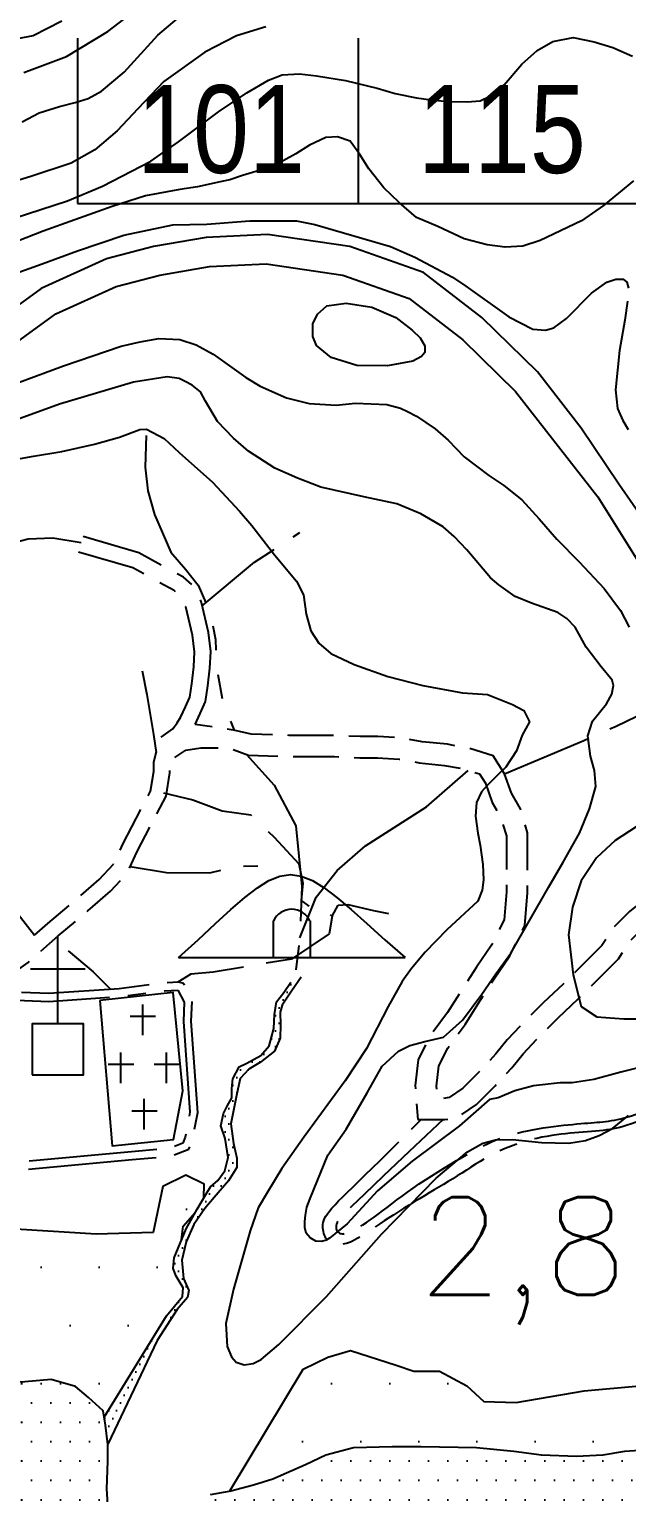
# Model space of a CAD drawing. Header units: millimetres. Extents: x 548366 to 1117317, y 7446967 to 14899125.
# Drawn here: x 549742 to 549987, y 7453530 to 7454129 of the extents above; entities that cross this region are included whole.
import ezdxf
from ezdxf.enums import TextEntityAlignment as Align

# ---------------------------------------------------------------- set-up
doc = ezdxf.new("R2010")
doc.units = ezdxf.units.MM
doc.header["$MEASUREMENT"] = 0
for name, pattern in [('CAMINHO', [3.75, 3, -0.75]), ('ESTR-TERRA', [1, 0.7, -0.1, 0.1, -0.1]), ('MEIO-FIOx2', [20, 15, -5]), ('RIO_PERIODICO', [5.8, 3, -0.4, 0.4, -0.4, 0.4, -0.4, 0.4, -0.4])]:
    doc.linetypes.add(name, pattern=pattern)
for name, color, linetype in [('AUTO_ESTRADA', 224, 'Continuous'), ('CAMINHO', 1, 'CAMINHO'), ('CAMPING', 8, 'Continuous'), ('CANAL', 4, 'Continuous'), ('CURVA_INTERMEDIÁRIA', 32, 'Continuous'), ('CURVA_MESTRA', 36, 'Continuous'), ('EDIFICAÇÃO', 7, 'Continuous'), ('HACHURA_OCEANO', 131, 'Continuous'), ('MURO', 181, 'Continuous'), ('OCEANO', 5, 'Continuous'), ('PRAIA', 7, 'Continuous'), ('PTO_COTADO', 7, 'Continuous'), ('RADIAIS', 222, 'Continuous'), ('RIO_PERIÓDICO', 4, 'RIO_PERIODICO'), ('RIO_PERMANENTE', 4, 'Continuous'), ('RUA_PAV_C_MEIO_FIO', 1, 'MEIO-FIOx2'), ('RUA_PAV_S_MEIO_FIO', 2, 'ESTR-TERRA'), ('RUA_S_PAV', 2, 'ESTR-TERRA')]:
    doc.layers.add(name, color=color, linetype=linetype)
doc.styles.add('ar_n', font='ARIALN.TTF', dxfattribs={"height": 30})
doc.styles.add('ROMANS', font='romans.shx')
pattern_1 = [(0, (0, 0), (11.90625, 23.8125), [0, -23.8125])]
pattern_2 = [(0, (0, 0), (3.96875, 7.9375), [0, -7.9375])]

# ---------------------------------------------------------------- blocks, each defined once
blk = doc.blocks.new('igreja')
for p, q in [((14, 28), (14, 76)), ((-1, 58), (14, 58)), ((14, 58), (29, 58))]:
    blk.add_line(p, q)
blk.add_lwpolyline([(0, 0), (28, 0), (28, 28), (0, 28)], close=True)

msp = doc.modelspace()

# ---------------------------------------------------------------- hatches: boundary and pattern name
at = {"layer": 'CANAL'}
h = msp.add_hatch(dxfattribs=at)
h.set_pattern_fill('DOTS', color=256, scale=2, style=0)
h.set_pattern_definition([(0, (0, 0), (1.5875, 3.175), [0, -3.175])])
h.paths.add_polyline_path([(549818.23, 7453650.66), (549824.17, 7453657.45), (549827.57, 7453662.97), (549827.57, 7453666.79), (549826.09, 7453672.73), (549825.02, 7453680.79), (549826.09, 7453686.31), (549827.57, 7453693.09), (549828.88, 7453699.4), (549832.49, 7453703.22), (549837.16, 7453706.19), (549842.89, 7453710.64), (549845.23, 7453715.95), (549845.44, 7453721.46), (549845.23, 7453726.56), (549846.08, 7453729.53), (549849.9, 7453735.25), (549853.93, 7453740.98), (549849.69, 7453738.86), (549846.71, 7453734.62), (549843.74, 7453730.8), (549842.89, 7453725.71), (549842.66, 7453719.88), (549840.75, 7453712.88), (549837.35, 7453708.84), (549831.62, 7453705.66), (549828.43, 7453704.18), (549825.88, 7453699.3), (549825.46, 7453695.27), (549825.46, 7453691.45), (549823.55, 7453688.05), (549822.06, 7453685.08), (549821, 7453679.99), (549822.7, 7453674.9), (549823.97, 7453667.05), (549822.66, 7453661.64), (549819.69, 7453657.61), (549816.72, 7453655.06), (549814.81, 7453651.88), (549811.2, 7453645.94), (549806.74, 7453637.87), (549801.85, 7453625.99), (549801.43, 7453621.54), (549802.7, 7453618.36), (549805.46, 7453613.69), (549805.25, 7453610.08), (549798.67, 7453602.23), (549773.15, 7453560.67), (549773.71, 7453557.37), (549774.69, 7453549.5), (549794.85, 7453592.02), (549803.13, 7453604.75), (549807.37, 7453609.63), (549807.8, 7453612.6), (549805.68, 7453617.48), (549805.04, 7453624.91), (549806.74, 7453632.54), (549809.95, 7453639.63), (549814.41, 7453646.21)])
at = {"layer": 'HACHURA_OCEANO'}
h = msp.add_hatch(dxfattribs=at)
h.set_pattern_fill('DOTS', color=256, scale=5, style=0)
h.set_pattern_definition(pattern_2)
h.paths.add_polyline_path([(549860, 7453543.14), (549855.63, 7453541.09), (549842.31, 7453535.17), (549834.41, 7453532.71), (549825.03, 7453530.24), (549816.64, 7453528.76), (549812.7, 7453527.28), (549806.28, 7453523.34), (549800.36, 7453519.39), (549794.93, 7453517.92), (549789.01, 7453517.92), (549779.63, 7453519.89), (549774.69, 7453524.82), (549774.2, 7453531.23), (549774.69, 7453542.57), (549774.69, 7453549.48), (549773.71, 7453557.37), (549772.72, 7453563.28), (549766.8, 7453568.71), (549761.37, 7453573.15), (549751.5, 7453576.1), (549740.64, 7453575.12), (549725.83, 7453574.63), (549712.51, 7453572.16), (549700.17, 7453569.2), (549687.33, 7453567.23), (549657.23, 7453561.8), (549640.94, 7453555.39), (549581.69, 7453535.32), (549570.9, 7453530.41), (549552.25, 7453522.57), (549537.53, 7453515.71), (549518.89, 7453509.82), (549501.22, 7453498.06), (549485.52, 7453486.29), (549468.84, 7453480.41), (549444.31, 7453468.64), (549423.7, 7453456.88), (549403.09, 7453443.15), (549376.59, 7453430.4), (549360, 7453421.7), (549360, 7453410), (549860, 7453410)])
h = msp.add_hatch(dxfattribs=at)
h.set_pattern_fill('DOTS', color=256, scale=5, style=0)
h.set_pattern_definition(pattern_2)
h.paths.add_polyline_path([(550360, 7453520.49), (550359.69, 7453521.27), (550357.72, 7453525.71), (550354.75, 7453530.14), (550347.35, 7453536.55), (550339.45, 7453540.99), (550329.09, 7453546.91), (550295.53, 7453558.25), (550250.12, 7453570.09), (550231.08, 7453573.08), (550220.22, 7453572.58), (550198.01, 7453570.12), (550132.37, 7453564.69), (550075.12, 7453556.31), (550020.83, 7453548.91), (549986.42, 7453546.52), (549977.54, 7453545.04), (549966.68, 7453544.54), (549952.37, 7453545.04), (549941.02, 7453546.52), (549925.72, 7453548), (549903.01, 7453548.49), (549891.17, 7453548.49), (549875.38, 7453548), (549864.02, 7453545.04), (549860, 7453543.14), (549860, 7453410), (550360, 7453410)])
at = {"layer": 'PRAIA'}
h = msp.add_hatch(dxfattribs=at)
h.set_pattern_fill('DOTS', color=40, scale=15, style=0)
h.set_pattern_definition(pattern_1)
h.paths.add_polyline_path([(549554.88, 7453570.94), (549519.26, 7453550.88), (549484.93, 7453537.29), (549457.08, 7453530.82), (549437.65, 7453528.88), (549427.66, 7453529.19), (549417.46, 7453528.19), (549405.92, 7453517.88), (549368.67, 7453493.66), (549360, 7453487.06), (549360, 7453421.7), (549376.59, 7453430.4), (549403.09, 7453443.15), (549423.7, 7453456.88), (549444.31, 7453468.64), (549468.84, 7453480.41), (549485.52, 7453486.29), (549501.22, 7453498.06), (549518.89, 7453509.82), (549537.53, 7453515.71), (549552.25, 7453522.57), (549570.9, 7453530.41), (549581.69, 7453535.32), (549640.94, 7453555.39), (549657.23, 7453561.8), (549687.33, 7453567.23), (549700.17, 7453569.2), (549712.51, 7453572.16), (549725.83, 7453574.63), (549740.64, 7453575.12), (549751.5, 7453576.1), (549761.37, 7453573.15), (549766.8, 7453568.71), (549772.72, 7453563.28), (549773.27, 7453559.95), (549799.69, 7453600.06), (549803.57, 7453621.41), (549805.51, 7453638.89), (549813.93, 7453648.59), (549814.15, 7453656.15), (549806.61, 7453659.79), (549797.26, 7453655.11), (549793.21, 7453636.3), (549769.89, 7453635.65), (549697.36, 7453640.18), (549648.78, 7453626.59), (549613.16, 7453604.59)])
h = msp.add_hatch(dxfattribs=at)
h.set_pattern_fill('DOTS', color=40, scale=15, style=0)
h.set_pattern_definition(pattern_1)
h.paths.add_polyline_path([(550020.83, 7453548.91), (550075.12, 7453556.31), (550132.37, 7453564.69), (550198.01, 7453570.12), (550220.22, 7453572.58), (550221.2, 7453572.63), (550194.04, 7453590), (550181.92, 7453596.05), (550163.75, 7453594.44), (550150.42, 7453590.81), (550142.74, 7453586.77), (550094.68, 7453581.12), (550018.35, 7453575.47), (549992.5, 7453573.46), (549969.88, 7453571.44), (549942.01, 7453566.59), (549928.68, 7453567), (549921.82, 7453573.46), (549910.51, 7453579.51), (549900.01, 7453579.51), (549892.74, 7453581.93), (549874.16, 7453587.98), (549864.87, 7453585.16), (549860, 7453582.83), (549860, 7453543.14), (549864.02, 7453545.04), (549875.38, 7453548), (549891.17, 7453548.49), (549903.01, 7453548.49), (549925.72, 7453548), (549941.02, 7453546.52), (549952.37, 7453545.04), (549966.68, 7453544.54), (549977.54, 7453545.04), (549986.42, 7453546.52)])
h.paths.add_polyline_path([(549860, 7453582.83), (549854.72, 7453580.3), (549824.45, 7453530.14), (549825.03, 7453530.24), (549834.41, 7453532.71), (549842.31, 7453535.17), (549855.63, 7453541.09), (549860, 7453543.14)])

# ---------------------------------------------------------------- linework, layer by layer
at = {"layer": 'AUTO_ESTRADA'}
for points in [[(549968.65, 7453965.98), (549950.66, 7453988.99), (549927.96, 7454011.26), (549903.95, 7454029.78), (549873.88, 7454040.35), (549840.09, 7454045.36), (549814.96, 7454044.1), (549793.4, 7454040.37), (549774.13, 7454035.35), (549747.32, 7454023.21), (549686.37, 7453978.96), (549601.95, 7453917.07), (549475.82, 7453823.26), (549360, 7453737.21)], [(550427.07, 7453679.34), (550334.34, 7453714.89), (550277.92, 7453736.08), (550229.4, 7453751.88), (550158.6, 7453773.42), (550132, 7453783.48), (550107.01, 7453793.71), (550085.08, 7453808.79), (550069.99, 7453822.79), (550053.81, 7453842.55), (550034.05, 7453871.27), (550001.7, 7453917.6), (549984.01, 7453942.95), (549968.65, 7453965.98)], [(549975.41, 7453937.84), (549995.9, 7453905.08), (550003.09, 7453893.94), (550012.44, 7453877.07), (550031.48, 7453840.8), (550044.06, 7453821.76), (550059.16, 7453802.73), (550075.33, 7453788.01), (550091.5, 7453776.88), (550113.57, 7453765.49), (550137.01, 7453756.12), (550145.46, 7453752.18), (550153.16, 7453748.61), (550164.63, 7453742.61), (550167.44, 7453739.23), (550167.44, 7453737.27)]]:
    msp.add_lwpolyline(points, dxfattribs=at)
at = {"layer": 'AUTO_ESTRADA', "ltscale": 0.3}
msp.add_lwpolyline([(549360, 7453722.26), (549482.98, 7453813.63), (549609.08, 7453907.42), (549693.44, 7453969.27), (549753.38, 7454012.78), (549778.14, 7454023.99), (549795.94, 7454028.63), (549816.29, 7454032.15), (549839.51, 7454033.31), (549870.99, 7454028.65), (549898.14, 7454019.1), (549920.07, 7454002.19), (549941.69, 7453980.98), (549975.41, 7453937.84)], dxfattribs=at)
at = {"layer": 'CAMINHO', "ltscale": 12.5, "flags": 128}
for points in [[(549813.29, 7453893.2), (549834.75, 7453911.01), (549853.3, 7453923.13)], [(549763.79, 7453918.96), (549752.07, 7453920.88), (549742.04, 7453920.46), (549723.44, 7453915.66), (549696.91, 7453905.64), (549683.12, 7453896.66), (549659.51, 7453884.13), (549626.71, 7453865.75), (549622.41, 7453862.34), (549621.16, 7453856.91), (549618.26, 7453848.77)], [(549788.7, 7453866.47), (549790.69, 7453856.74), (549793.35, 7453840.37), (549794.53, 7453833.1)], [(549788.7, 7453866.47), (549790.69, 7453856.74), (549793.35, 7453840.37), (549794.53, 7453833.1)], [(549937.22, 7453824.26), (549969.67, 7453838.02), (549982.9, 7453843.82), (549995.44, 7453849.85), (550006.82, 7453853.8), (550020.02, 7453862.63)], [(549797.43, 7453816.51), (549809.45, 7453813.57), (549821.46, 7453809.16), (549833.24, 7453807.44), (549842.8, 7453798.37), (549852.86, 7453787.34), (549854.58, 7453779.5), (549853.84, 7453772.39), (549856.54, 7453770.43), (549862.18, 7453768.23), (549866.6, 7453766.02), (549865.37, 7453758.67), (549849.92, 7453748.38), (549817.79, 7453742.98), (549808.71, 7453742.25), (549803.35, 7453738.86)], [(549783.82, 7453786.27), (549798.74, 7453783.85), (549816.5, 7453783.73), (549828.14, 7453786.36), (549836.18, 7453786.6)], [(549866.6, 7453766.02), (549869.05, 7453770.43), (549872.97, 7453770.68), (549883.52, 7453768.23), (549889.65, 7453767)], [(549758.44, 7453751.81), (549768.61, 7453743.18), (549775.88, 7453735.96)]]:
    msp.add_lwpolyline(points, dxfattribs=at)
at = {"layer": 'CAMPING', "color": 8}
msp.add_line((549803.55, 7453748.97), (549896.45, 7453748.97), dxfattribs=at)
for points in [[(549803.55, 7453748.97), (549811.63, 7453756.31), (549818.77, 7453762.92), (549825.11, 7453768.73), (549830.79, 7453773.66), (549835.93, 7453777.62), (549840.68, 7453780.55), (549845.17, 7453782.36), (549849.54, 7453782.98), (549853.93, 7453782.36), (549858.46, 7453780.55), (549863.28, 7453777.62), (549868.53, 7453773.66), (549874.33, 7453768.73), (549880.83, 7453762.92), (549888.16, 7453756.31), (549896.45, 7453748.97)], [(549842.5, 7453748.97), (549842.5, 7453764.02)], [(549857.5, 7453764.02), (549857.5, 7453748.97)]]:
    msp.add_lwpolyline(points, dxfattribs=at)
msp.add_arc((549850, 7453760.51), 8.28, 25.09903, 154.90097, dxfattribs=at)
at = {"layer": 'CANAL'}
for points in [[(549773.15, 7453560.67), (549798.67, 7453602.23), (549805.25, 7453610.08), (549805.46, 7453613.69), (549802.7, 7453618.36), (549801.43, 7453621.54), (549801.85, 7453625.99), (549806.74, 7453637.87), (549811.2, 7453645.94), (549814.81, 7453651.88), (549816.72, 7453655.06), (549819.69, 7453657.61), (549822.66, 7453661.64), (549823.97, 7453667.05), (549822.7, 7453674.9), (549821, 7453679.99), (549822.06, 7453685.08), (549823.55, 7453688.05), (549825.46, 7453691.45), (549825.46, 7453695.27), (549825.88, 7453699.3), (549828.43, 7453704.18), (549831.62, 7453705.66), (549837.35, 7453708.84), (549840.75, 7453712.88), (549842.66, 7453719.88), (549842.89, 7453725.71), (549843.74, 7453730.8), (549846.71, 7453734.62), (549849.69, 7453738.86)], [(549853.93, 7453740.98), (549849.9, 7453735.25), (549846.08, 7453729.53), (549845.23, 7453726.56), (549845.44, 7453721.46), (549845.23, 7453715.95), (549842.89, 7453710.64), (549837.16, 7453706.19), (549832.49, 7453703.22), (549828.88, 7453699.4), (549827.57, 7453693.09), (549826.09, 7453686.31), (549825.02, 7453680.79), (549826.09, 7453672.73), (549827.57, 7453666.79), (549827.57, 7453662.97), (549824.17, 7453657.45), (549818.23, 7453650.66), (549814.41, 7453646.21), (549809.95, 7453639.63), (549806.74, 7453632.54), (549805.04, 7453624.91), (549805.68, 7453617.48), (549807.8, 7453612.6), (549807.37, 7453609.63), (549803.13, 7453604.75), (549794.85, 7453592.02), (549774.69, 7453549.51)]]:
    msp.add_lwpolyline(points, dxfattribs=at)
at = {"layer": 'CURVA_INTERMEDIÁRIA'}
for points, elevation in [([(549740.2, 7454111.76), (549757.7, 7454118.29), (549774.7, 7454128.53), (549794.4, 7454143.76)], 90), ([(549739.54, 7454091.56), (549746.52, 7454095.14), (549754.81, 7454097.73), (549761.24, 7454099.44), (549766.57, 7454101.07), (549772.13, 7454104.03), (549781.32, 7454111.89), (549795.08, 7454127.03), (549803.08, 7454133.7)], 80), ([(549839.42, 7454130.48), (549827.42, 7454126.77), (549814.42, 7454120.01), (549797.58, 7454107.97), (549786.94, 7454096.83), (549778.49, 7454087.88), (549769.31, 7454080.04), (549759.68, 7454074.63), (549743.46, 7454069.23), (549723.01, 7454062.99)], 70), ([(549725.65, 7454048.61), (549758.1, 7454059.17), (549772.45, 7454065.18), (549792.26, 7454075.39), (549803.55, 7454083.24), (549820.02, 7454095.55), (549831.68, 7454103.39), (549840.51, 7454108.54), (549846.04, 7454110.75), (549853.15, 7454111.12), (549860.15, 7454110.38), (549872.05, 7454108.42), (549884.97, 7454105.36), (549892.36, 7454103.18), (549901.09, 7454101.33), (549907.13, 7454100.49), (549914.02, 7454099.82), (549921.91, 7454099.65), (549927.28, 7454100.16), (549931.15, 7454102), (549937.02, 7454106.7), (549944.28, 7454115.16), (549950.61, 7454120.8), (549956.95, 7454124.39), (549965.33, 7454126.1), (549973.89, 7454124.22), (549981.6, 7454122), (549989.64, 7454118.41)], 60), ([(549733.21, 7454028.07), (549747.77, 7454033.34), (549762.17, 7454038.62), (549781.28, 7454045.07), (549801.29, 7454049.23), (549815.21, 7454049.55), (549832.8, 7454050.98), (549851.92, 7454050.98), (549859.45, 7454049.39), (549890.49, 7454040.35), (549900.48, 7454036.1), (549915.84, 7454027.87), (549921.39, 7454024.09), (549939, 7454011.61), (549948.86, 7454006.5), (549953.98, 7454006.13), (549957.48, 7454007.12), (549962.66, 7454010.87), (549972.9, 7454021.23), (549979.14, 7454025.84), (549982.76, 7454026.97), (549985.88, 7454026.97), (549987.26, 7454025.84), (549987.97, 7454023.38)], 40), ([(549872.3, 7454017.18), (549882.81, 7454015.58), (549892.65, 7454011.33), (549899.31, 7454006.15), (549902.63, 7454002.96), (549904.49, 7453999.64), (549904.49, 7453996.98), (549903.16, 7453995.39), (549899.7, 7453993.4), (549889.2, 7453991.54), (549876.69, 7453991.67), (549866.18, 7453994.86), (549860.19, 7453999.77), (549858.6, 7454003.49), (549858.6, 7454008.67), (549860.59, 7454012.66), (549864.45, 7454016.11), (549872.3, 7454017.18)], 40), ([(549987.61, 7454018.03), (549986.49, 7454010.26), (549984.27, 7453997.73), (549982.63, 7453981.63), (549983.51, 7453973.97), (549985.63, 7453969.05), (549987.85, 7453965.39)], 40), ([(549733.33, 7453982.94), (549756.54, 7453991.57), (549780.11, 7453999.5), (549787.97, 7454001.3), (549795.58, 7454002.72), (549804.22, 7454002.33), (549810.8, 7454000.14), (549817.76, 7453996.28), (549831.18, 7453986.75), (549837.07, 7453983.21), (549847.91, 7453978.32), (549857.19, 7453976), (549868.22, 7453975.36), (549876.21, 7453976.16), (549889.04, 7453975.72), (549894.63, 7453974.2), (549897.4, 7453972.85), (549901.13, 7453970.86), (549908.79, 7453965.65), (549914.17, 7453960.98), (549920.71, 7453954.16), (549930.76, 7453946.56), (549936.98, 7453942.52), (549944.32, 7453936.65), (549951.4, 7453928.86), (549958.63, 7453920.5), (549967.76, 7453911.23), (549978.05, 7453900.18), (549984.74, 7453891.28), (549988.23, 7453884.4)], 30), ([(549996.74, 7453705.06), (549984.87, 7453701.98), (549973.83, 7453699.07), (549964.87, 7453697.72), (549959.94, 7453697.61), (549949.02, 7453696.37), (549941.4, 7453694.36), (549934.59, 7453691.51), (549931.08, 7453690.81), (549918.75, 7453680.04), (549899.43, 7453665.5), (549885.13, 7453653.33), (549872.69, 7453639.85), (549865.52, 7453634.06), (549864.14, 7453633.21), (549862.31, 7453632.69), (549859.91, 7453632.8), (549857.56, 7453634.1), (549855.95, 7453636.03), (549855.37, 7453638.42), (549855.37, 7453640.82), (549855.64, 7453643.42), (549856.26, 7453646.65), (549857.56, 7453650.2), (549864.82, 7453667.97), (549872.33, 7453678.68), (549880.96, 7453693.59), (549887.02, 7453704.54), (549893.79, 7453710.59), (549898.38, 7453712.98), (549904.6, 7453714.64), (549912.25, 7453716.35), (549919.95, 7453723.34), (549927.89, 7453734), (549933.68, 7453742.27), (549939.83, 7453750.75), (549955.38, 7453777.95), (549961.29, 7453788.12), (549967.87, 7453800.02), (549971.96, 7453809.88), (549974.58, 7453819.04), (549974.13, 7453825.62), (549972.43, 7453831.51), (549971.29, 7453839.9), (549973.25, 7453845.85), (549979.04, 7453852.99), (549981.19, 7453856.96), (549981.88, 7453860.47), (549981.31, 7453862.74), (549976.77, 7453868.18), (549970.6, 7453876.21), (549966.17, 7453884.37), (549962.77, 7453887.89), (549959.02, 7453890.38), (549948.24, 7453894.23), (549941.55, 7453896.95), (549934.85, 7453901.71), (549931.52, 7453904.62), (549921.76, 7453916.07), (549916.54, 7453921.51), (549912, 7453925.48), (549902.92, 7453930.8), (549893.12, 7453934.93), (549879.5, 7453937.88), (549861.91, 7453941.84), (549852.32, 7453945.49), (549843.13, 7453949.57), (549832.23, 7453956.48), (549826.19, 7453961.88), (549819.6, 7453968.68), (549814.61, 7453977.07), (549812.57, 7453980.81), (549809.26, 7453983.57), (549806.31, 7453985.04), (549803.86, 7453986.27), (549798.93, 7453986.97), (549785.2, 7453984.82), (549754.85, 7453975.85), (549735.67, 7453968.82)], 20), ([(549730.46, 7453952.08), (549744.19, 7453954.44), (549755.87, 7453956.43), (549769.15, 7453959.42), (549779.42, 7453962.33), (549787.79, 7453965.42), (549790.52, 7453965.51), (549797.79, 7453961.7), (549803.84, 7453956.05), (549817.57, 7453943.79), (549828.57, 7453931.98), (549833.6, 7453926.11), (549842.96, 7453914.03), (549851.96, 7453903.31), (549854.8, 7453897.62), (549855.99, 7453889.72), (549857.81, 7453882.9), (549861.08, 7453877.82), (549865.99, 7453873.64), (549875.54, 7453869.09), (549889.39, 7453864.23), (549903.67, 7453860.5), (549920.03, 7453857.42), (549930.27, 7453856.76), (549940.43, 7453852.67), (549945.15, 7453850.31), (549947.51, 7453845.59), (549944.45, 7453840.14), (549942.18, 7453833.69), (549937.76, 7453826.98), (549933.93, 7453823.33), (549930.12, 7453819.56), (549927.84, 7453816.91), (549925.72, 7453812.61), (549925.28, 7453806.97), (549926.25, 7453799.92), (549927.22, 7453795.11), (549928.37, 7453787.09), (549928.55, 7453780.84), (549928.02, 7453776.61), (549926.23, 7453772.13), (549913.53, 7453760.32), (549904.75, 7453751.19), (549899.1, 7453744.49), (549895.31, 7453739.2), (549889.56, 7453728.92), (549880.65, 7453711.74), (549871.88, 7453698.43), (549855.1, 7453675.46), (549845.92, 7453662.5), (549840.1, 7453652.81), (549836.22, 7453646.47), (549833, 7453637.05), (549826.14, 7453613.07), (549822.96, 7453599.06), (549823.58, 7453589.54), (549825.34, 7453585.31), (549827.28, 7453583.2), (549830.55, 7453582.05), (549834.25, 7453582.58), (549837.52, 7453584.25), (549844.67, 7453590.42), (549864.22, 7453610.05), (549886.77, 7453635.6), (549909.19, 7453658.65), (549922.08, 7453669.4), (549928.34, 7453672.93), (549933.46, 7453674.25), (549940.41, 7453674.43), (549952.41, 7453673.2), (549963.62, 7453672.93), (549970.42, 7453674.08), (549975.97, 7453676.11), (549981.45, 7453678.93), (549988.02, 7453684.27)], 10), ([(549991.14, 7453802.58), (549982.56, 7453796.92), (549974.93, 7453789.87), (549968.61, 7453780.49), (549965.13, 7453769.71), (549963.4, 7453758.24), (549965.31, 7453741.89), (549968.64, 7453728.94), (549975.05, 7453724.67), (549986.15, 7453723.86), (549997.93, 7453723.86)], 30)]:
    msp.add_lwpolyline(points, dxfattribs=dict(at, elevation=elevation))
at = {"layer": 'CURVA_MESTRA'}
for points, elevation in [([(549755.81, 7454132.71), (549744.07, 7454126.78), (549730.92, 7454124.29)], 100), ([(549990.11, 7454067.26), (549977.81, 7454057.28), (549968.76, 7454050.92), (549951.79, 7454042.82), (549944.7, 7454040.51), (549937.45, 7454040.17), (549930.1, 7454041.11), (549920.62, 7454043.5), (549909.91, 7454048.6), (549901.12, 7454052.36), (549893.99, 7454058.47), (549887.73, 7454064.48), (549881.59, 7454072.2), (549877.91, 7454078.09), (549873.99, 7454083.6), (549868.71, 7454085.32), (549863.92, 7454085.08), (549857.3, 7454081.89), (549851.65, 7454078.33), (549842.57, 7454073.31), (549829.81, 7454069.5), (549824.66, 7454067.79), (549820.73, 7454066.93), (549811.4, 7454064.85), (549804.16, 7454063.74), (549790.05, 7454061.17), (549776.38, 7454056.84), (549761.17, 7454051.33), (549748.16, 7454046.67), (549727.74, 7454038.8)], 50)]:
    msp.add_lwpolyline(points, dxfattribs=dict(at, elevation=elevation))
at = {"layer": 'EDIFICAÇÃO', "color": 7}
for p, q in [((549783.78, 7453724.93), (549794.22, 7453724.93)), ((549788.95, 7453717.17), (549788.95, 7453729.78)), ((549780.01, 7453697.5), (549780.01, 7453710.11)), ((549798.74, 7453697.5), (549798.74, 7453710.11)), ((549774.84, 7453705.27), (549785.28, 7453705.27)), ((549793.58, 7453705.27), (549804.02, 7453705.27)), ((549789.61, 7453678.47), (549789.61, 7453691.08)), ((549784.45, 7453686.23), (549794.89, 7453686.23))]:
    msp.add_line(p, q, dxfattribs=at)
at = {"layer": 'MURO', "color": 7}
msp.add_lwpolyline([(549771.4, 7453731.36), (549776.47, 7453671.83), (549801.61, 7453674.37), (549805.41, 7453694.42), (549801.4, 7453734.74)], close=True, dxfattribs=at)
at = {"layer": 'OCEANO', "ltscale": 0.3}
for points in [[(549774.69, 7453524.82), (549774.2, 7453531.23), (549774.69, 7453542.57), (549774.69, 7453549.48), (549773.71, 7453557.37), (549772.72, 7453563.28), (549766.8, 7453568.71), (549761.37, 7453573.15), (549751.5, 7453576.1), (549740.64, 7453575.12), (549725.83, 7453574.63), (549712.51, 7453572.16), (549700.17, 7453569.2), (549687.33, 7453567.23), (549657.23, 7453561.8), (549640.94, 7453555.39), (549581.69, 7453535.32), (549570.9, 7453530.41), (549552.25, 7453522.57)], [(550020.83, 7453548.91), (549986.42, 7453546.52), (549977.54, 7453545.04), (549966.68, 7453544.54), (549952.37, 7453545.04), (549941.02, 7453546.52), (549925.72, 7453548), (549903.01, 7453548.49), (549891.17, 7453548.49), (549875.38, 7453548), (549864.02, 7453545.04), (549855.63, 7453541.09), (549842.31, 7453535.17), (549834.41, 7453532.71), (549825.03, 7453530.24), (549816.64, 7453528.76)]]:
    msp.add_lwpolyline(points, dxfattribs=at)
at = {"layer": 'PRAIA'}
for points in [[(549813.99, 7453650.53), (549814.15, 7453656.15), (549806.61, 7453659.79), (549797.26, 7453655.11), (549793.21, 7453636.3), (549769.89, 7453635.65), (549697.36, 7453640.18), (549648.78, 7453626.59), (549613.16, 7453604.59), (549554.88, 7453570.94), (549519.26, 7453550.88), (549484.93, 7453537.29), (549457.08, 7453530.82), (549437.65, 7453528.88)], [(549804.91, 7453633.42), (549805.51, 7453638.89), (549810.43, 7453644.56)], [(549824.45, 7453530.14), (549854.72, 7453580.3), (549864.87, 7453585.16), (549874.16, 7453587.98), (549892.74, 7453581.93), (549900.01, 7453579.51), (549910.51, 7453579.51), (549921.82, 7453573.46), (549928.68, 7453567), (549942.01, 7453566.59), (549969.88, 7453571.44), (549992.5, 7453573.46), (550018.35, 7453575.47), (550094.68, 7453581.12), (550142.74, 7453586.77), (550150.42, 7453590.81), (550163.75, 7453594.44), (550181.92, 7453596.05), (550194.04, 7453590), (550221.2, 7453572.63)]]:
    msp.add_lwpolyline(points, dxfattribs=at)
at = {"layer": 'RADIAIS', "linetype": 'Continuous', "ltscale": 2.5}
for p, q in [((549762.16, 7454125.74), (549762.16, 7454058)), ((549877.29, 7454125.74), (549877.29, 7454058)), ((549762.16, 7454058), (550452.92, 7454058))]:
    msp.add_line(p, q, dxfattribs=at)
msp.add_circle((554363.71, 7455412.75), 4998.2, dxfattribs=at)
at = {"layer": 'RIO_PERIÓDICO', "ltscale": 25, "flags": 128}
for points in [[(549790.33, 7453962.91), (549790.01, 7453950.03), (549790.99, 7453940.31), (549793.84, 7453930.63), (549800.51, 7453915.13), (549806.53, 7453908.17), (549811.72, 7453901.57), (549816.44, 7453890.72), (549818.8, 7453879.4), (549819.27, 7453867.6), (549821.66, 7453854.7), (549826.23, 7453842.51)], [(549831.53, 7453832.17), (549842.86, 7453819.65), (549851.69, 7453803.04), (549854.19, 7453778.05), (549853.37, 7453757.14), (549851.22, 7453740.13), (549851.01, 7453739.76)]]:
    msp.add_lwpolyline(points, dxfattribs=at)
at = {"layer": 'RIO_PERMANENTE'}
msp.add_lwpolyline([(549853.37, 7453757.14), (549860.03, 7453773.72), (549868.69, 7453784.67), (549880.26, 7453794.83), (549905.25, 7453810.83), (549922.29, 7453825.72)], dxfattribs=at)
at = {"layer": 'RUA_PAV_C_MEIO_FIO', "ltscale": 1.25, "flags": 128}
for points in [[(549744.58, 7453758.14), (549750.02, 7453762.94), (549762.21, 7453773.18), (549771.17, 7453780.94), (549777.01, 7453787.33), (549780.76, 7453795.4), (549792.17, 7453817.24), (549793.5, 7453825.26), (549793.5, 7453829.17), (549796.08, 7453839.08), (549801.32, 7453842.68)], [(549937.22, 7453824.26), (549932.52, 7453831.64), (549922.54, 7453834.76), (549913.83, 7453836.39), (549903.46, 7453837.42), (549895.08, 7453838.99), (549885.36, 7453839.53), (549878.09, 7453839.53), (549867.72, 7453840.05), (549858.81, 7453840.05), (549849.02, 7453840.05), (549833.42, 7453840.55), (549826.86, 7453842.07), (549810.48, 7453844.54)], [(549727.07, 7453736.8), (549732.04, 7453739.86), (549741.99, 7453747.01), (549754.34, 7453757.92), (549766.51, 7453768.14), (549775.8, 7453776.18), (549782.59, 7453783.62), (549786.7, 7453792.47), (549798.53, 7453815.11), (549800.13, 7453824.71), (549800.13, 7453828.33), (549800.55, 7453829.94), (549806.6, 7453834), (549812.74, 7453835), (549824, 7453834.92), (549832.3, 7453831.89), (549848.88, 7453831.36), (549858.81, 7453831.36), (549867.51, 7453831.36), (549877.87, 7453830.84), (549885.12, 7453830.84), (549894.03, 7453830.34), (549902.23, 7453828.81), (549912.59, 7453827.77), (549920.44, 7453826.3), (549926.89, 7453824.29), (549929.36, 7453820.42), (549932.15, 7453812.61), (549935.71, 7453806.51), (549937.96, 7453798.86), (549937.96, 7453788.12), (549937.96, 7453775.87), (549937.02, 7453764.5), (549931.83, 7453754.14), (549925.75, 7453745.03), (549918.98, 7453734.61), (549913.86, 7453726.44), (549906.48, 7453716.42), (549901.79, 7453707.06), (549900.62, 7453696.53), (549901.62, 7453682.58), (549912.75, 7453682.58), (549917.76, 7453683.29), (549925.72, 7453688.79), (549933.32, 7453696.39), (549940.22, 7453703.81), (549944.89, 7453709.52), (549950.44, 7453715.57), (549959.13, 7453724.25), (549967.43, 7453732.02), (549973.7, 7453738.29), (549983.89, 7453748.48), (549988.56, 7453755.73), (549994.26, 7453761.42), (550001.51, 7453767.22), (550008.79, 7453771.1), (550020.21, 7453776.33), (550027.52, 7453776.33), (550035.03, 7453776.33), (550043.14, 7453775.38), (550056.71, 7453771.02), (550062.65, 7453767.36), (550070.87, 7453760.12), (550076.48, 7453752.98), (550088.96, 7453740.51), (550097.42, 7453735.23), (550104.07, 7453729.61), (550110.98, 7453724.83), (550116.48, 7453720.98), (550125.16, 7453716.93), (550134.95, 7453715.21), (550148.61, 7453715.21), (550157.33, 7453716.37), (550158.77, 7453717.01)], [(550167.44, 7453737.27), (550165.18, 7453733.16), (550158.35, 7453726.34), (550154.94, 7453724.82), (550148.03, 7453723.9), (550135.71, 7453723.9), (550127.8, 7453725.3), (550120.84, 7453728.54), (550115.95, 7453731.96), (550109.37, 7453736.52), (550102.55, 7453742.28), (550094.41, 7453747.37), (550082.99, 7453758.77), (550077.21, 7453766.12), (550067.85, 7453774.38), (550060.37, 7453778.97), (550044.99, 7453783.91), (550035.54, 7453785.02), (550027.52, 7453785.02), (550018.32, 7453785.02), (550004.94, 7453778.9), (549996.71, 7453774.51), (549988.45, 7453767.91), (549981.75, 7453761.22), (549977.09, 7453753.97), (549967.55, 7453744.44), (549961.38, 7453738.27), (549953.09, 7453730.5), (549944.16, 7453721.59), (549938.32, 7453715.22), (549933.66, 7453709.53), (549927.06, 7453702.43), (549920.12, 7453695.5), (549914.5, 7453691.61), (549912.14, 7453691.27), (549909.71, 7453691.27), (549909.35, 7453696.35), (549910.26, 7453704.56), (549913.92, 7453711.86), (549921.06, 7453721.55), (549926.31, 7453729.94), (549933.01, 7453740.25), (549939.36, 7453749.76), (549945.54, 7453762.11), (549946.66, 7453775.51), (549946.66, 7453788.12), (549946.66, 7453800.11), (549943.76, 7453809.98), (549940.07, 7453816.3), (549937.22, 7453824.26)]]:
    msp.add_lwpolyline(points, dxfattribs=at)
at = {"layer": 'RUA_PAV_S_MEIO_FIO', "ltscale": 75, "flags": 128}
for points in [[(550097.64, 7453624.61), (550097.83, 7453632.84), (550097.96, 7453639.87), (550098.02, 7453645.83), (550098.01, 7453650.85), (550097.93, 7453655.05), (550097.77, 7453658.56), (550097.54, 7453661.5), (550097.24, 7453664), (550096.86, 7453666.17), (550096.38, 7453668.07), (550095.77, 7453669.76), (550095.02, 7453671.28), (550094.1, 7453672.68), (550092.99, 7453674.02), (550091.66, 7453675.34), (550090.09, 7453676.69), (550088.27, 7453678.12), (550086.22, 7453679.6), (550083.97, 7453681.11), (550081.58, 7453682.62), (550079.06, 7453684.11), (550076.46, 7453685.54), (550073.82, 7453686.89), (550071.16, 7453688.14), (550068.53, 7453689.25), (550065.94, 7453690.25), (550063.42, 7453691.12), (550060.98, 7453691.89), (550058.64, 7453692.57), (550056.42, 7453693.16), (550054.35, 7453693.68), (550052.44, 7453694.13), (550050.69, 7453694.53), (550049.1, 7453694.87), (550047.61, 7453695.17), (550046.19, 7453695.41), (550044.81, 7453695.6), (550043.43, 7453695.74), (550042.02, 7453695.83), (550040.54, 7453695.88), (550038.96, 7453695.88), (550037.29, 7453695.84), (550035.55, 7453695.75), (550033.76, 7453695.6), (550031.94, 7453695.4), (550030.11, 7453695.14), (550028.27, 7453694.83), (550026.46, 7453694.45), (550024.69, 7453694.01), (550022.92, 7453693.5), (550021.15, 7453692.93), (550019.33, 7453692.3), (550017.44, 7453691.61), (550015.46, 7453690.84), (550013.35, 7453690.02), (550011.09, 7453689.13), (550008.66, 7453688.18), (550006.11, 7453687.18), (550003.49, 7453686.17), (550000.84, 7453685.15), (549998.24, 7453684.16), (549995.72, 7453683.22), (549993.34, 7453682.35), (549991.15, 7453681.56), (549989.2, 7453680.88), (549987.45, 7453680.31), (549985.87, 7453679.82), (549984.41, 7453679.41), (549983.04, 7453679.07), (549981.71, 7453678.79), (549980.38, 7453678.55), (549979.01, 7453678.34), (549977.57, 7453678.16), (549976.06, 7453677.99), (549974.48, 7453677.84), (549972.84, 7453677.7), (549971.16, 7453677.57), (549969.43, 7453677.43), (549967.67, 7453677.29), (549965.88, 7453677.14), (549964.07, 7453676.98), (549962.23, 7453676.8), (549960.37, 7453676.59), (549958.47, 7453676.34), (549956.54, 7453676.06), (549954.57, 7453675.72), (549952.55, 7453675.33), (549950.48, 7453674.88), (549948.36, 7453674.36), (549946.2, 7453673.76), (549944.01, 7453673.1), (549941.81, 7453672.37), (549939.62, 7453671.57), (549937.44, 7453670.71), (549935.29, 7453669.78), (549933.19, 7453668.78), (549931.15, 7453667.72), (549929.16, 7453666.61), (549927.22, 7453665.46), (549925.31, 7453664.28), (549923.43, 7453663.08), (549921.56, 7453661.87), (549919.7, 7453660.67), (549917.85, 7453659.49), (549915.98, 7453658.33), (549914.11, 7453657.18), (549912.21, 7453656.05), (549910.3, 7453654.92), (549908.35, 7453653.77), (549906.38, 7453652.6), (549904.36, 7453651.41), (549902.31, 7453650.17), (549900.21, 7453648.88), (549898.09, 7453647.56), (549895.97, 7453646.23), (549893.87, 7453644.89), (549891.81, 7453643.56), (549889.82, 7453642.27), (549887.92, 7453641.03), (549886.14, 7453639.85), (549884.48, 7453638.74), (549882.95, 7453637.72), (549881.53, 7453636.78), (549880.22, 7453635.91), (549879.01, 7453635.13), (549877.88, 7453634.43), (549876.83, 7453633.81), (549875.85, 7453633.27), (549874.93, 7453632.81), (549874.05, 7453632.42), (549873.23, 7453632.1), (549872.44, 7453631.85), (549871.69, 7453631.67), (549870.96, 7453631.53), (549870.26, 7453631.45), (549869.57, 7453631.42), (549868.9, 7453631.43), (549868.24, 7453631.48), (549867.59, 7453631.58), (549866.98, 7453631.74), (549866.39, 7453631.96), (549865.83, 7453632.24), (549865.31, 7453632.58), (549864.84, 7453632.99), (549864.41, 7453633.48), (549864.04, 7453634.03), (549863.71, 7453634.63), (549863.43, 7453635.28), (549863.19, 7453635.96), (549863.01, 7453636.67), (549862.87, 7453637.4), (549862.78, 7453638.13), (549862.75, 7453638.87), (549862.78, 7453639.61), (549862.89, 7453640.38), (549863.12, 7453641.19), (549863.47, 7453642.06), (549863.96, 7453642.99), (549864.62, 7453644.01), (549865.46, 7453645.12), (549866.5, 7453646.35), (549867.75, 7453647.72), (549869.22, 7453649.23), (549870.92, 7453650.93), (549872.86, 7453652.82), (549875.03, 7453654.94), (549877.46, 7453657.29), (549880.15, 7453659.91), (549883.09, 7453662.79), (549886.21, 7453665.86), (549889.39, 7453669.01), (549892.55, 7453672.15), (549895.59, 7453675.17), (549898.41, 7453677.99), (549900.92, 7453680.49), (549903.01, 7453682.58)], [(549912.06, 7453682.57), (549898.09, 7453669.46), (549887.49, 7453659.44), (549879.8, 7453652.07), (549874.54, 7453646.92), (549871.24, 7453643.55), (549869.42, 7453641.52), (549868.62, 7453640.4), (549868.36, 7453639.74), (549868.24, 7453639.19), (549868.19, 7453638.68), (549868.21, 7453638.2), (549868.28, 7453637.76), (549868.41, 7453637.35), (549868.59, 7453636.99), (549868.82, 7453636.66), (549869.09, 7453636.39), (549869.41, 7453636.15), (549869.78, 7453635.97), (549870.2, 7453635.85), (549870.7, 7453635.8), (549871.26, 7453635.82), (549871.91, 7453635.93), (549872.65, 7453636.12), (549873.48, 7453636.42), (549874.42, 7453636.82), (549875.47, 7453637.33), (549876.61, 7453637.94), (549877.85, 7453638.66), (549879.19, 7453639.48), (549880.62, 7453640.41), (549882.13, 7453641.45), (549883.74, 7453642.59), (549885.42, 7453643.83), (549887.2, 7453645.17), (549889.06, 7453646.6), (549891.02, 7453648.09), (549893.07, 7453649.65), (549895.22, 7453651.25), (549897.47, 7453652.88), (549899.82, 7453654.55), (549902.27, 7453656.22), (549904.8, 7453657.89), (549907.38, 7453659.55), (549909.97, 7453661.18), (549912.55, 7453662.77), (549915.09, 7453664.31), (549917.55, 7453665.77), (549919.92, 7453667.16), (549922.16, 7453668.44), (549924.29, 7453669.64), (549926.33, 7453670.75), (549928.32, 7453671.78), (549930.26, 7453672.72), (549932.19, 7453673.6), (549934.13, 7453674.4), (549936.1, 7453675.14), (549938.12, 7453675.82), (549940.19, 7453676.44), (549942.29, 7453677), (549944.42, 7453677.52), (549946.57, 7453677.99), (549948.73, 7453678.41), (549950.89, 7453678.8), (549953.04, 7453679.15), (549955.18, 7453679.47), (549957.29, 7453679.75), (549959.35, 7453680.01), (549961.35, 7453680.25), (549963.29, 7453680.45), (549965.13, 7453680.64), (549966.87, 7453680.8), (549968.5, 7453680.94), (549970.01, 7453681.06), (549971.4, 7453681.17), (549972.71, 7453681.28), (549973.95, 7453681.38), (549975.13, 7453681.48), (549976.29, 7453681.58), (549977.44, 7453681.7), (549978.59, 7453681.84), (549979.78, 7453681.99), (549980.99, 7453682.18), (549982.25, 7453682.39), (549983.54, 7453682.65), (549984.88, 7453682.94), (549986.26, 7453683.29), (549987.7, 7453683.69), (549989.18, 7453684.14), (549990.73, 7453684.66), (549992.31, 7453685.23), (549993.93, 7453685.84), (549995.55, 7453686.48), (549997.17, 7453687.14), (549998.77, 7453687.79), (550000.33, 7453688.45), (550001.84, 7453689.08), (550003.29, 7453689.68), (550004.68, 7453690.25), (550006.03, 7453690.81), (550007.35, 7453691.34), (550008.65, 7453691.87), (550009.95, 7453692.39), (550011.25, 7453692.91), (550012.57, 7453693.43), (550013.92, 7453693.96), (550015.29, 7453694.49), (550016.66, 7453695.01), (550018.03, 7453695.52), (550019.36, 7453696.01), (550020.66, 7453696.46), (550021.9, 7453696.87), (550023.07, 7453697.23), (550024.16, 7453697.54), (550025.19, 7453697.79), (550026.18, 7453698.01), (550027.14, 7453698.19), (550028.11, 7453698.35), (550029.09, 7453698.48), (550030.11, 7453698.61), (550031.19, 7453698.74), (550032.35, 7453698.87), (550033.57, 7453699), (550034.83, 7453699.13), (550036.13, 7453699.26), (550037.43, 7453699.37), (550038.73, 7453699.47), (550040.01, 7453699.54), (550041.24, 7453699.6), (550042.43, 7453699.62), (550043.58, 7453699.61), (550044.73, 7453699.57), (550045.9, 7453699.49), (550047.12, 7453699.38), (550048.42, 7453699.22), (550049.83, 7453699.02), (550051.36, 7453698.77), (550053.04, 7453698.48), (550054.84, 7453698.14), (550056.73, 7453697.77), (550058.67, 7453697.36), (550060.63, 7453696.92), (550062.57, 7453696.46), (550064.45, 7453695.98), (550066.24, 7453695.48), (550067.92, 7453694.98), (550069.5, 7453694.45), (550071.01, 7453693.88), (550072.48, 7453693.27), (550073.93, 7453692.61), (550075.4, 7453691.87), (550076.91, 7453691.05), (550078.48, 7453690.14), (550080.15, 7453689.13), (550081.88, 7453688.03), (550083.63, 7453686.88), (550085.39, 7453685.69), (550087.12, 7453684.49), (550088.79, 7453683.3), (550090.35, 7453682.15), (550091.79, 7453681.06), (550093.08, 7453680.05), (550094.21, 7453679.11), (550095.22, 7453678.23), (550096.1, 7453677.41), (550096.88, 7453676.64), (550097.57, 7453675.91), (550098.18, 7453675.2), (550098.72, 7453674.51), (550099.21, 7453673.83), (550099.65, 7453673.14), (550100.04, 7453672.42), (550100.39, 7453671.64), (550100.71, 7453670.78), (550100.98, 7453669.82), (550101.22, 7453668.74), (550101.43, 7453667.52), (550101.61, 7453666.14), (550101.76, 7453664.58), (550101.89, 7453662.84), (550102.01, 7453660.89), (550102.1, 7453658.73), (550102.19, 7453656.35), (550102.27, 7453653.73), (550102.35, 7453650.85), (550102.43, 7453647.74), (550102.51, 7453644.44), (550102.59, 7453641.04), (550102.69, 7453637.63), (550102.79, 7453634.29), (550102.9, 7453631.1), (550103.03, 7453628.13), (550103.18, 7453625.48)]]:
    msp.add_lwpolyline(points, dxfattribs=at)
at = {"layer": 'RUA_S_PAV', "ltscale": 75, "flags": 128}
for points in [[(549810.48, 7453844.54), (549812.55, 7453848.98), (549814.71, 7453853.92), (549815.62, 7453860.31), (549816.5, 7453867.58), (549816.8, 7453874.46), (549815.9, 7453882.26), (549812.98, 7453894.51), (549811.3, 7453899.88), (549805.66, 7453904.85), (549787.41, 7453914.85), (549764.54, 7453921.5)], [(549801.32, 7453842.68), (549803.1, 7453845.13), (549804.62, 7453847.66), (549806.51, 7453851.71), (549808.28, 7453855.75), (549809.06, 7453861.17), (549809.89, 7453868.12), (549810.16, 7453874.23), (549809.36, 7453881.11), (549806.59, 7453892.75), (549805.53, 7453896.13), (549801.83, 7453899.39), (549784.87, 7453908.69), (549762.69, 7453915.14)], [(549605.85, 7453719.21), (549590.43, 7453780.6), (549581.68, 7453812.76), (549579.23, 7453819.3), (549579.23, 7453823.71), (549580.16, 7453827.43), (549583.27, 7453830.54), (549587.79, 7453834.23), (549589.87, 7453835.48), (549594.64, 7453838.26), (549599.05, 7453841.07), (549603.95, 7453843.51), (549612.82, 7453847.14), (549620.98, 7453849.59), (549633.9, 7453850.8), (549650.77, 7453851.6), (549687.22, 7453847.6), (549711.73, 7453841.57), (549717.48, 7453838.92), (549720.62, 7453832.65), (549721.03, 7453824.76), (549721.03, 7453815.97), (549721.03, 7453803.42), (549724.93, 7453788.62), (549733.16, 7453772.95), (549744.58, 7453758.14)], [(549668.05, 7453651.24), (549716.66, 7453659.89), (549784.6, 7453666.21), (549800.46, 7453667.56), (549807.85, 7453670.52), (549809.45, 7453674.51), (549811.51, 7453685.47), (549808.84, 7453722.87), (549809.18, 7453731.47), (549805.74, 7453738.34), (549803.61, 7453738.87), (549797.02, 7453738.53), (549779.34, 7453736.19), (549750.46, 7453734.2), (549734.35, 7453734.86), (549727.07, 7453736.8)], [(549803.3, 7453735.68), (549805.97, 7453730.78), (549805.65, 7453722.82), (549808.31, 7453685.65), (549806.39, 7453675.4), (549805.41, 7453672.96), (549799.72, 7453670.69), (549784.31, 7453669.38), (549716.23, 7453663.04), (549667.49, 7453654.37)], [(549723.34, 7453734.51), (549733.87, 7453731.7), (549750.5, 7453731.02), (549779.66, 7453733.03), (549797.31, 7453735.36), (549803.3, 7453735.68)]]:
    msp.add_lwpolyline(points, dxfattribs=at)

# ---------------------------------------------------------------- block references
at = {"layer": 'EDIFICAÇÃO', "ltscale": 0.5, "xscale": 0.75, "yscale": 0.75, "zscale": 0.75}
msp.add_blockref('igreja', (549743.66, 7453700.9), dxfattribs=at)

# ---------------------------------------------------------------- texts
at = {"layer": 'PTO_COTADO', "style": 'ROMANS'}
msp.add_attdef('2,8', (549901.91, 7453610.76), '', height=40, dxfattribs=at)
at = {"layer": 'RADIAIS', "linetype": 'Continuous', "ltscale": 2.5, "style": 'ar_n'}
for s, p in [('101', (549821, 7454070.54)), ('115', (549936.13, 7454070.54))]:
    msp.add_text(s, height=36, dxfattribs=at).set_placement(p, align=Align.CENTER)

doc.saveas('drawing.dxf')
